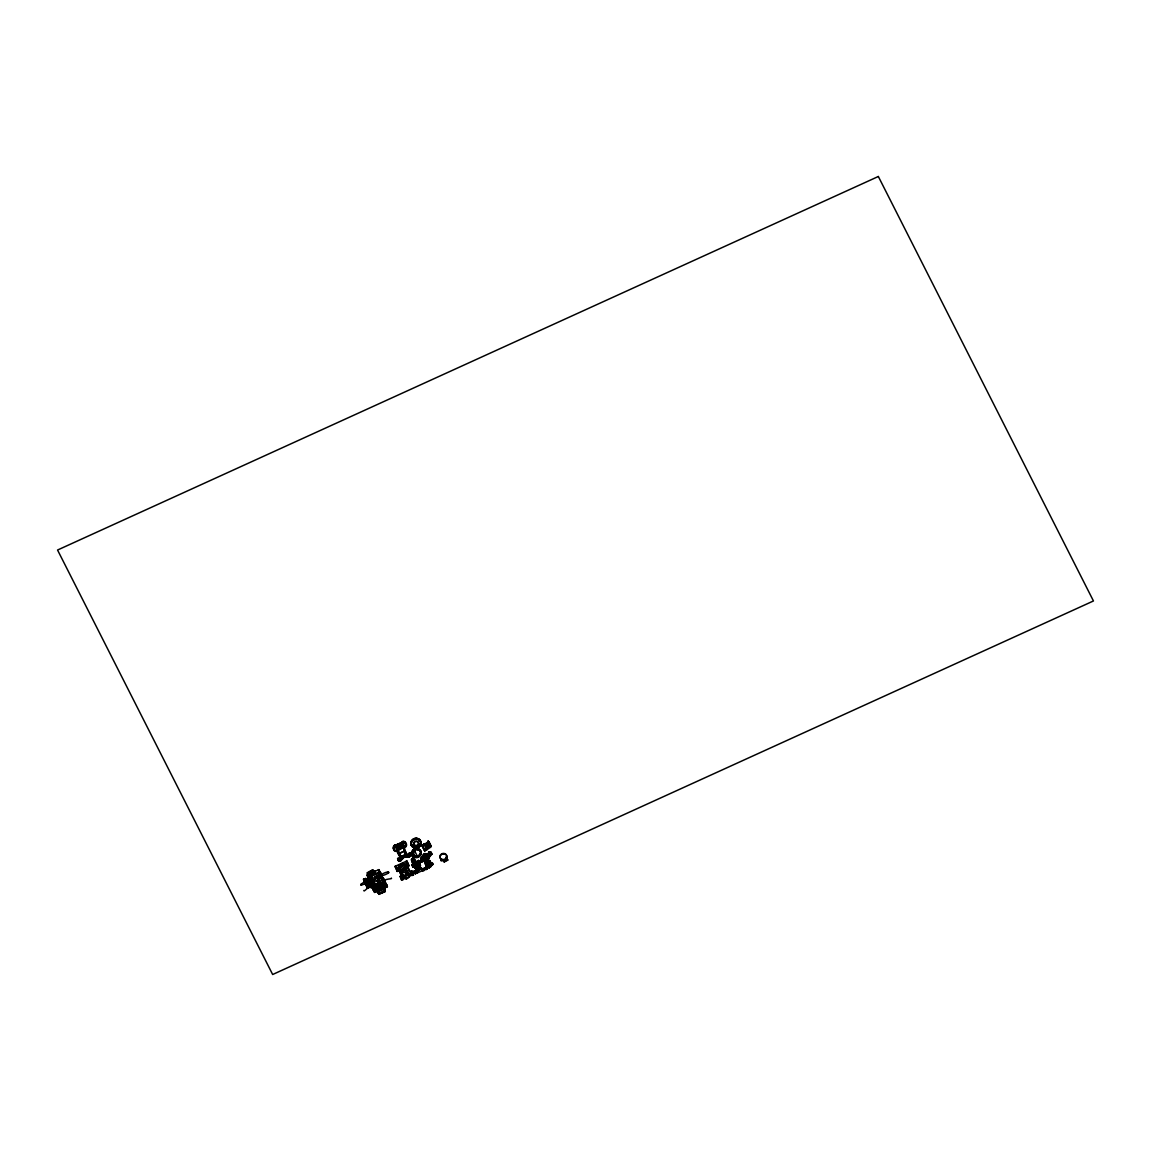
<?xml version="1.0" encoding="UTF-8"?>
<svg xmlns="http://www.w3.org/2000/svg" width="1151" height="1151" viewBox="0 0 1151 1151"><rect width="100%" height="100%" fill="white"/><g stroke="black" fill="none" stroke-linecap="round" stroke-linejoin="round"><path stroke-width="1.5" d="M403.584 868.458C406.317 867.293 403.713 872.314 402.289 869.509C401.512 867.221 406.677 867.696 404.548 869.883M426.618 856.876L423.381 858.214A12.488 11.006 -16 0 0 420.762 859.164L423.726 853.797L425.223 853.524L426.733 854.761M415.18 862.646L414.734 862.372M416.604 869.293L416.59 867.048L415.324 867.624L416.633 867.25M426.23 861.639L425.107 862.185L425.64 863.293L429.539 861.725L425.597 854.2L428.661 853.251L428.963 851.826L430.963 851.812L431.97 854.1L427.568 859.034M371.212 871.882C373.802 873.422 372.708 867.969 371.298 871.897M376.291 877.652C374.003 881.652 373.384 874.947 377.01 877.407C373.859 880.99 375.96 875.58 376.262 878.213M424.877 856.286L425.597 856.286M401.915 857.049L403.008 857.466M403.411 844.1L403.915 846.877L397.138 849.711L396.62 848.69L403.152 845.338M383.225 877.81L387.211 886.27C385.585 887.939 374.593 893.939 375.154 890.874M426.187 855.884L426.028 856.905M428.273 841.18L431.251 846.417L428.273 841.18L426.834 844.014L428.863 842.043L427.899 841.352L426.834 844.014M402.533 857.193L401.267 857.452A10.776 9.496 -16 0 1 401.57 857.97L401.541 857.869A10.776 9.496 -16 0 0 401.239 857.351M376.118 890.529C376.981 888.457 382.966 888.874 384.736 885.752M443.236 853.956L444.272 853.927M413.324 867.091L412.475 865.005L413.828 866.976L414.806 866.386L413.439 864.689L415.482 863.638L417.108 867.178L420.446 865.667L419.798 862.473L424.072 860.948L423.352 858.905A3.05 1.424 -26.9 0 1 421.439 861.121A3.05 1.424 -26.9 0 1 418.849 860.948L420.043 864.818L419.137 865.235M413.957 865.552L413.41 866.559L414.576 865.595L414.705 866.588M415.382 873.796L414.547 871.667L416.331 873.393C413.972 875.019 413.626 867.235 415.41 872.962M416.216 870.616L415.64 872.731L415.051 871.523L416.259 870.732M416.317 870.156L417.755 869.451L416.59 867.048M402.879 856.603L402.519 857.61L402.908 856.704M428.201 847.366L428.92 844.776L428.1 841.597C431.064 842.345 425.208 845.438 428.258 843.366M397.973 849.826C393.009 846.704 405.871 840.849 403.627 847.251M403.915 846.963L403.167 845.093A4.359 2.043 -26.9 0 0 403.425 844.431M396.318 848.201A4.359 2.043 -26.9 0 0 400.03 847.64C403.828 846.417 397.138 847.755 398.246 850.733L399.555 854.603M375.355 877.94L375.672 877.048M445.624 860.301L444.344 861.394L443.207 860.315M378.837 890.385L382.765 888.932M400.706 873.091L401.915 872.041L402.145 872.89M380.794 888.601C380.952 890.716 382.636 888.198 381.039 889.478M428.863 842.043L421.885 845.352L424.676 850.977L428.676 848.474A4.69 2.187 -26.9 0 0 431.107 846.604L429.107 841.856M372.78 888.011L372.349 886.831M445.092 860.703L443.322 860.43M375.154 884.342C373.053 883.277 376.032 878.86 372.435 881.004M375.442 877.393L376.837 877.436M375.427 878.774L375.499 877.925M378.636 882.227L377.715 881.493L378.06 882.227M400.965 866.199L402.001 866.401L400.908 866.89L401.037 865.84M402.462 868.717L403.023 870.113L402.275 869.422M402.908 869.883C405.166 870.012 403.339 867.063 403.008 869.509L402.649 868.53M401.325 872.904L402.39 872.861L401.124 873.077M405.857 873.494C404.174 870.185 407.598 874.113 406.317 873.523M412.231 851.395L411.842 853.164A4.705 4.144 -16 0 0 413.727 856.876L414.835 857.495A4.705 4.144 -16 0 0 420.878 854.747A4.705 4.144 -16 0 0 418.216 849.496L416.72 848.675L413.554 849.697L412.187 853.179A4.359 3.841 -16 0 0 413.928 856.617C417.986 859.121 422.244 853.999 420.532 850.603A4.705 4.144 -16 0 1 414.561 856.545L413.497 856.085A4.705 4.144 -16 0 1 411.612 852.373L411.9 851.294A4.705 4.144 -16 0 1 419.899 849.711L420.432 851.539M411.267 844.719C413.41 848.791 420.316 847.294 420.849 842.82A5.064 4.46 -16 0 0 418.835 838.834L416.403 838.129A5.064 4.46 -16 0 0 410.907 843.625C411.166 849.524 420.475 849.309 421.122 843.769A5.064 4.46 -16 0 0 419.108 839.784L416.676 839.093A5.064 4.46 -16 0 0 411.18 844.575M411.957 852.387A4.359 3.841 -16 0 0 413.698 855.826C416.561 857.596 421.05 855.207 420.532 851.697M431.625 864.099L429.251 867.681L431.625 864.099L426.474 866.89A3.05 1.424 -26.9 0 1 424.575 869.106A3.05 1.424 -26.9 0 1 421.985 868.933C421.741 868.214 415.943 869.048 420.244 866.343L417.338 866.372L414.979 867.897M424.402 861.077L424.158 858.876L425.971 858.517L426.014 860.358L419.856 862.718M421.496 869.652L421.122 867.883M365.586 878.947L364.464 880.055L364.033 879.278M365.514 882.385C363.284 878.616 368.061 888.514 365.831 884.745M366.838 886.299L367.658 887.335M365.572 884.213L367.601 888.255L363.615 879.191M369.154 886.212L369.5 887.378L369.327 886.558M367.414 888.097L369.428 886.989M366.076 879.609L365.788 878.342L369.298 886.486M381.254 875.091L380.852 874.343L381.197 875.307M385.01 882.817L383.499 883.306L385.038 886.342L381.082 889.191L374.19 890.658M403.929 868.516L403.411 869.552M371.284 885.162L371.572 884.356M371.658 884.673L371.37 885.479L370.377 883.392M427.352 844.057L428.373 846.345L430.963 846.114L428.92 844.776L430.963 846.114L428.373 846.345L430.661 846.474M427.424 842.604L428.704 845.107L430.992 846.258L428.1 846.517L426.791 843.856L427.899 841.352M409.957 852.877L410.475 856.344L409.224 856.919L408.72 855.164L410.288 854.258L409.957 852.877L408.979 853.308L409.382 854.733L410.36 854.287L400.548 857.74C391.685 844.546 405.598 858.07 398.03 859.898L399.469 857.912L400.793 860.761L399.08 861.351L398.117 860.243M371.557 885.853L371.845 884.299L371.644 886.141L367.083 887.493M369.788 882.227L370.564 883.436M371.946 887.479L371.543 884.673M376.981 875.882C382.88 873.724 375.068 875.681 377.456 878.242A2.59 2.288 -16 0 1 378.492 880.285L378.895 882.227A3.482 3.065 -16 0 0 379.269 881.508M381.83 875.062L381.556 875.695C382.621 879.134 382.391 873.48 381.657 876.012M406.936 869.235A3.841 3.381 -16 0 0 406.217 868.66L405.224 869.106L405.267 868.314M413.166 852.675L414.806 851.179L417.266 856.085L415.094 856.502M419.798 862.473L423.755 860.329M426.661 850.071L428.301 847.481L430.992 846.258M428.963 861.782L428.287 859.394L429.409 857.092L427.87 854.675L430.301 855.466L429.596 854.085M369.859 882.357L370.147 881.925M409.166 854.848L409.123 856.574L404.087 856.891L400.692 860.416L399.987 859.38M372.91 870.717L372.133 871.336M428.287 859.394L429.409 857.092M368.191 880.069L367.629 878.084L370.162 872.933L370.564 873.738M409.411 875.954L408.734 873.796C412.993 878.242 399.987 881.234 409.454 876.472M376.104 877.307L374.65 877.263L374.996 878.155M430.402 845.381L428.1 846.517L428.704 845.107M382.808 888.917L383.283 888.558M416.417 865.811L415.094 866.257L413.871 863.523L413.482 864.545M417.396 870.573L417.755 871.839L417.396 870.573L421.985 868.933M400.462 872.357L400.764 873.249M367.744 878.486L369.068 876.112M414.432 865.336L411.396 859.797L412.705 858.531L412.777 861.567M429.611 854.474L430.862 853.898M429.755 854.747L430.503 853.97M429.078 842.259L428.978 842.403A4.69 2.187 -26.9 0 1 426.546 844.273M374.435 877.364L374.895 878.4L374.622 877.177M378.348 882.213C380.506 880.975 375.643 879.738 377.341 882.054M412.461 852.186L415.828 849.553L420.144 850.531M402.591 872.99L402.49 871.94M405.152 872.703L407.627 872.962A3.841 3.381 -16 0 0 407.857 872.084M406.476 873.48L406.907 872.659M417.41 863.854C421.64 863.408 413.612 862.862 419.165 861.567M426.82 860.473C424.546 859.524 423.827 860.732 426.417 860.588M371.14 874.861L368.32 879.45L371.255 875.249M380.247 889.536L380.449 889.608M383.916 888.5L384.607 890.975L379.139 893.464L377.83 890.888M405.152 855.596L406.763 855.653L405.929 855.207M394.405 847.87L404.764 842.992M425.179 856.243L425.05 856.804M378.636 891.838L378.636 891.694A3.079 1.439 -26.9 0 1 379.686 890.241L382.261 888.615M394.102 846.417L394.836 845.409M398.577 848.949L398.059 847.841L402.692 845.726L402.001 846.604C406.375 843.165 391.354 850.028 397.958 850.143M374.579 888.025L377.657 886.644M413.166 864.933C409.943 866.386 414.216 861.466 413.856 866.228L412.691 864.07M413.267 867.207L412.475 865.005M382.276 886.241L382.621 886.932L378.118 888.975L375.097 889.162L381.441 884.428L376.751 874.746M427.021 849.237L428.301 847.481M372.881 875.537L373.701 874.487M396.52 847.021L402.649 844.071M429.251 867.681L433.078 864.286L432.517 863.178L431.409 863.682M430.014 863.005L429.899 863.077M420.503 861.408L418.647 861.581L422.086 860.689L422.849 859.394L422.086 860.689M415.971 871.624L416.935 873.12L429.179 867.537M422.331 870.66L423.913 869.94M425.496 869.221L427.079 868.501M373.413 890.37L378.032 888.097L381.945 888.184L385.225 885.392M422.863 855.567L420.59 858.588A12.488 11.006 -16 0 1 423.223 857.653C425.999 858.329 422.949 854.402 426.143 855.783M427.596 843.884L426.359 843.712M383.6 888.558L383.758 887.939M425.597 867.897L426.604 867.768L421.798 869.192L426.359 867.394C425.64 866.243 430.603 862.617 425.438 863.984L426.043 865.926L426.92 865.351M400.793 860.761L404.188 857.236L409.224 856.919M398.03 859.898L400.462 857.394L406.778 854.517L410.36 854.287M416.619 870.732C417.813 875.005 414.504 866.717 416.892 872.285M404.159 869.796L402.936 870.185M417.885 863.912L418.921 863.379M426.402 861.466L425.107 862.185M419.554 869.005L420.863 868.286L420.374 867.322L418.144 868.343M441.063 860.617L447.005 860.157L441.063 860.617L440.704 859.826M403.627 842L394.217 845.51A6.964 3.252 -26.9 0 0 394.534 849.711M398.26 848.316L402.692 845.726L404.332 848.373A6.964 3.252 -26.9 0 0 403.929 842.892L395.023 847.093A6.964 3.252 -26.9 0 0 396.548 851.467L403.771 847.352L406.879 854.862L404.792 850.733M395.527 844.762L394.174 846.546A6.273 2.935 -26.9 0 0 394.217 848.978M396.261 845.525L396.98 844.834A4.359 2.043 -26.9 0 1 399.929 843.266M428.963 842.633L427.294 844.215L427.841 842.647L429.107 842.46L427.294 844.215L428.445 843.194M382.564 888.845L381.542 888.946M427.827 843.712L427.294 844.215L428.043 843.539M428.805 842.82L427.294 844.215L428.632 843.007M432.517 863.178L430.014 864.933L430.704 867.02M443.595 860.286L445.25 860.344M373.514 889.881L375.226 889.263L374.766 888.356L377.096 886.486L381.6 884.428M404.289 869.58L404.318 869.019M369.744 871.94L371.528 870.99M403.987 848.042L403.325 847.222L406.145 854.243L400.606 856.761L397.872 849.711M371.902 870.789L372.823 870.717M384.434 889.939L384.29 889.723A3.079 1.439 -26.9 0 0 382.751 889.464L379.945 890.745A3.079 1.439 -26.9 0 0 378.88 892.183L379.139 893.464M409.986 854.589L410.475 856.344M382.995 885.637L384.549 884.414L377.168 886.759L385.686 883.234L385.067 882.659M426.92 848.848L426.374 849.769L428.028 847.553L424.676 850.977M406.001 878.501L404.246 875.839L408.317 873.969M417.827 848.848L419.914 849.74M375.097 878.055L374.895 877.12M377.657 881.537L378.665 881.954M403.454 870.487C400.476 873.724 408.404 871.954 404.634 870.127M426.445 861.869L425.237 862.459M419.899 868.545L419.338 869.494M403.109 846.1L403.598 845.51L404.102 846.546M376.607 890.183L375.068 887.148L373.384 888.04L374.881 891.881M372.363 886.903L371.715 886.443L371.255 887.594A4.69 2.187 -26.9 0 1 369.413 886.889L367.198 887.781M400.102 847.769L401.095 847.237M375.413 890.111L373.859 890.874L374.32 891.809L376.118 891.061L374.334 891.334M408.979 853.308L408.763 855.869M447.552 859.524L443.941 862.085L447.739 860.185L446.185 857.135L447.739 860.185M403.972 856.114C406.044 856.819 403.943 855.423 404.087 856.445M403.109 857.308L403.411 856.358L403.814 857.092M403.195 856.574L402.059 857.092M378.621 890.284L378.78 890.845A10.776 5.036 -26.9 0 0 378.722 890.514L378.808 890.615A10.776 5.036 -26.9 0 0 378.636 890.342M381.513 889.594L380.693 889.968M374.579 872.07L372.953 869.839L369.586 871.379A12.488 11.006 -16 0 1 367.155 872.731L371.974 873.753M402.087 841.942L403.123 841.309A6.964 3.252 -26.9 0 1 405.799 843.539M394.088 849.395A6.618 3.093 -26.9 0 1 394.635 845.827L404.26 842.014A6.618 3.093 -26.9 0 1 405.584 843.093M396.39 845.496L400.534 843.611M402.159 843.079L400.936 843.036M404.648 850.891L399.167 853.38L399.857 855.121M406.778 854.517L403.929 849.107L406.591 854.315L400.433 857.121L398.908 853.754L405.08 850.949M423.928 844.143L426.086 843.726M421.985 845.668L423.971 844.762M426.532 844.517L427.51 846.431M425.122 845.668L424.877 843.64M398.476 860.948L397.613 858.488L398.879 857.912M411.137 853.193C412.231 851.927 410.835 856.099 413.31 857.553L414.072 857.02L413.31 857.553M425.654 846.719C427.381 846.186 424.302 847.208 426.561 848.488L427.381 848.575L424.949 843.597M397.613 858.488L398.462 859.581L400.289 859.006M426.892 847.453L425.007 850.488L422.359 845.136M370.406 877.81L370.852 879.335L369.169 880.098L367.025 875.019L367.888 874.616L369.6 878.17L370.406 877.81L373.816 884.414L372.09 885.018L374.766 891.478M367.888 874.616L378.88 869.624L380.477 872.775L378.837 873.71L382.046 880.803M426.33 848.891L427.726 848.258L425.309 843.51L422.59 845.726M427.942 848.316L426.431 849.006L424 844.028M370.133 874.674L370.91 876.184L370.68 875.393L375.6 873.163L380.305 882.616L376.219 884.472L377.298 887.033M369.6 878.17L369.011 876.889L370.68 875.393M375.902 873.753L378.305 872.659L382.305 880.558L383.945 879.623L385.484 883.493L382.607 884.802L384.333 884.011M369.068 877.134L375.96 874.429L375.6 873.163M375.96 873.997L378.305 872.659M365.773 878.947L363.399 879.191L365.63 884.831M371.586 877.738L370.277 875.148L372.895 879.35L372.521 880.803L373.456 880.457L375.442 884.385L380.19 882.227M415.828 856.56L417.266 856.085M369.169 880.098L368.622 878.17L369.485 877.781M399.785 869.019C393.196 874.832 400.721 864.2 400.793 871.019L399.181 871.077L400.361 869.897L397.196 871.451L395.038 866.372L395.915 865.969L397.627 869.537L398.433 869.163L401.828 875.782L400.116 876.386L401.656 880.242L403.31 879.479L402.548 877.22L411.08 873.336L411.842 875.594L413.497 874.846L411.972 870.99L411.108 871.379L412.13 873.48L411.339 873.839M410.835 873.667L407.368 866.818L409.051 866.056L406.893 860.977L395.915 865.969M364.349 880.386L366.291 879.58L368.406 883.954L366.406 884.745M367.025 879.695L368.737 880.083L371.428 885.378L369.773 885.234L367.025 879.695L364.838 880.688L366.335 879.724M403.67 864.171L403.095 863.034L398.706 865.48M372.334 878.544L371.313 875.364M400.203 864.804L403.095 863.034M368.565 880.501L368.766 881.191L366.752 880.429L364.608 881.508L363.817 879.278M398.16 866.027L398.994 865.653M403.497 863.595L404.375 863.739M364.881 881.465L366.781 880.601L367.313 881.752L365.73 882.472M366.68 880.975L369.788 881.047M377.125 876.256L378.19 877.292L377.211 877.753M419.957 863.998L417.022 865.336L414.518 859.236L412.619 860.272L412.116 859.308M379.341 875.465L381.11 875.091M407.368 866.818L406.332 864.013L398.706 866.746L399.311 868.07M366.104 883.076C355.702 888.615 363.025 881.033 368.881 880.601L369.903 880.443L368.737 880.083L369.183 881.177M380.19 875.451C387.369 870.012 394.074 871.811 382.261 875.724M365.399 882.443L367.298 881.58L368.378 883.968M378.003 876.63L375.96 874.429M412.749 863.451L412.101 861.178L412.892 860.819L414.403 863.969L416.432 864.833L417.108 867.178M403.613 864.516L403.987 865.782L397.095 868.487L399.009 867.35M417.022 865.336L414.533 860.214L413.338 860.761L414.489 863.121L415.64 862.387L414.489 863.121M406.332 864.013L403.987 865.351L406.015 867.983M428.158 854.617L429.582 855.179L431.97 854.1L429.798 853.466L426.431 855.064L428.143 859.121M381.556 876.127L381.614 875.393M381.686 876.386L384.146 880.069L382.952 878.443M397.196 871.451L397.023 868.257M406.864 865.063L408.49 864.142M367.845 882.774L365.917 883.637L366.737 884.63M381.916 876.76L380.175 878.184M426.46 856.315C426.791 854.445 422.115 855.452 425.223 857.279M373.053 881.047L374.42 880.774M426.359 856.862L423.064 858.358A3.05 1.424 -26.9 0 1 421.165 860.574A3.05 1.424 -26.9 0 1 418.576 860.401L415.281 861.898L414.518 859.236M406.274 866.516L408.72 865.408L406.893 860.977M411.152 871.537L410.331 871.911L407.411 866.142L404.994 867.235L408.576 874.846M405.066 867.48L407.411 866.142M427.64 857.38L428.906 856.804L427.798 854.603M416.259 862.674L414.403 863.969M418.647 861.581L420.23 860.862M421.813 860.142L423.395 859.423M426.244 860.444L424.906 860.703L425.151 861.639L428.1 860.301L427.338 857.639L429.309 856.732M424.144 861.193L423.928 859.409M366.838 885.781L368.637 884.759L369.442 886.774L369.068 885.292M366.939 885.939L368.838 885.076L368.248 883.795L366.665 884.515L367.183 885.68M400.634 870.444L399.455 871.624M368.996 885.248L369.773 885.234M400.088 871.091L400.922 870.717L399.483 867.983M368.953 885.579L367.37 886.299L367.744 887.277M412.936 865.566L412.691 865.811M369.514 886.212L371.01 885.752M383.7 879.119L384.002 879.508M367.298 886.903L371.888 885.651L369.816 881.378M413.655 865.552L414.576 865.624M419.64 863.236L417.712 863.811M400.793 871.019L402.562 872.228M367.629 887.464L369.241 886.615M416.187 865.005L414.892 865.48L415.324 866.3M372.248 886.702L371.456 885.91M367.601 888.255L369.543 887.234M363.831 890.457C363.615 893.047 368.521 885.392 371.888 886.759M383.197 881.608C384.535 878.357 393.311 879.278 391.311 878.084M400.649 872.185L401.483 871.811L403.828 877.004L402.246 872.904M372.766 887.896L371.787 886.917L373.658 890.514L375.298 889.867M383.815 884.241C384.822 878.99 371.787 884.975 375.284 888.126M426.474 866.89L425.079 863.293L429.884 860.66L431.251 863.523M431.237 863.495L429.625 860.919L428.345 861.495L429.496 863.869L431.136 863.121L431.524 864.084L431.136 863.121M372.09 885.018L373.082 886.961L374.78 886.356M375.025 887.622L377.053 886.702L376.65 885.335L381.139 883.292L382.722 887.824M383.312 882.486L384.923 881.565L385.484 883.493M372.507 887.579L372.147 887.277M415.123 868.171L416.691 867.451M382.305 884.27L384.031 883.479L384.995 885.464M373.341 888.845L375.068 887.148M374.766 888.356L381.945 885.119L382.391 886.126M425.87 865.494L427.769 864.991L428.589 866.156M374.766 888.86L373.183 889.579L373.715 890.586M403.469 875.738L408.202 873.58M415.899 870.199L415.079 871.465M376.564 888.514L380.535 886.716M386.463 884.385L384.664 884.817L384.851 886.155L387.124 885.666M375.269 889.32L373.629 890.111L373.989 891.032M384.995 884.932L374.981 888.773M401.656 880.242L401.095 878.314L402.548 877.22M406.001 878.99L404.677 876.688L409.166 874.645M412.13 873.48L412.95 872.933M415.18 872.17L416.935 871.379L417.166 872.17M416.95 871.624L417.741 871.264M431.97 864.789L433.078 864.286M385.441 886.342L387.067 885.551L387.427 886.745L385.815 887.435L387.268 886.443M417.856 871.652L416.547 872.314L416.878 873.12M385.47 886.745L387.081 885.81L384.765 882.731M376.248 888.241L377.47 890.471L382.434 888.385M385.499 886.802L387.096 886.097L386.664 885.277M405.066 878.055L403.31 879.479M409.555 876.012L411.583 875.091L411.08 873.336M382.52 888.428L374.579 891.291L378.075 891.176L378.981 894.356L385.312 891.478L383.643 887.666M387.225 886.328L385.671 887.119M422.618 871.206L424.201 870.487M425.769 869.768L427.352 869.048M376.564 887.968L378.823 894.025L385.312 891.478M428.057 846.359L430.028 845.553M399.541 861.322L399.138 859.524M375.902 891.205L374.32 891.68L373.931 890.529M411.295 844.82L411.497 844.561A4.791 4.216 -16 0 0 419.439 845.222A4.791 4.216 -16 0 0 417.194 838.475A4.791 4.216 -16 0 0 411.166 843.568L411.54 845.683M403.167 868.386L403.109 869.408M429.668 852.172L430.589 852.33M416.029 870.99L415.799 870.199M427.208 865.437L428.244 866.142L426.345 863.567M415.094 872.99L416.202 872.429L415.669 871.624M402.016 841.798L403.958 841.928M371.212 873.523L367.212 873.336A12.488 11.006 -16 0 0 368.967 872.444M428.373 846.345L430.819 846.287M413.022 867.322L412.619 866.458M402.102 869.451L403.541 870.257M377.47 890.471L378.808 893.809M406.375 873.71L405.023 872.573M378.219 882.141L377.341 881.076L379.499 881.206A3.841 3.381 -16 0 0 379.729 880.328M417.065 872.012L414.864 867.494M407.627 872.962L406.893 872.386L407.051 873.264M370.493 883.608L371.269 884.112M396.836 848.273L397.728 849.87M402.49 869.854L403.253 870.242L402.346 869.652M431.006 854.171L429.855 854.056M372.521 870.99L374.305 871.149M368.967 880.601L370.277 881.925M369.054 880.918L369.903 881.206M373.255 870.947L374.996 871.537L372.305 870.055L372.579 871.019M430.301 855.466L429.452 854.905M400.922 873.177L400.677 872.947M401.167 873.537L400.059 871.178M379.873 877.609L381.096 878.098A6.618 5.827 -16 0 1 383.297 880.285M414.259 863.696L416.432 864.833M374.665 878.645L374.075 877.825M376.924 878.817C379.413 880.055 374.794 882.63 374.708 880.055M416.734 873.091L415.482 870.962M400.908 873.422L400.419 872.458M413.871 863.523L412.044 862.056L411.914 858.891M365.615 878.558L365.673 879.335M373.37 871.35L374.334 872.3M426.33 854.589L426.388 854.646A1.985 1.755 -16 0 0 423.079 855.725M416.576 871.062L417.151 871.782M402.346 869.019L402.908 869.753M404.62 851.395L406.145 854.243M373.5 883.162L372.91 882.141L373.255 882.817M367.198 886.932L367.802 887.867L367.572 886.932M360.824 884.285L361.256 885.205M378.636 891.723L379.096 892.917A3.079 1.439 -26.9 0 0 382.103 892.73A3.079 1.439 -26.9 0 0 384.506 890.457L384.492 890.183M400.275 859.61L399.929 858.301M384.06 880.601L384.448 881.407M385.01 882.098L383.945 880.443L384.348 881.191M365.831 878.788L366.406 879.968M364.335 879.709L364.752 880.457M366.594 885.421L364.507 881.421L364.838 882.529M399.066 868.027L399.613 869.091M376.377 887.709L378.823 894.025L377.816 890.5L379.053 892.859M400.548 857.74L397.714 852.057L400.433 857.121M368.852 880.745L368.895 881.177M366.248 879.522L366.781 880.601M365.946 879.738L366.838 881.522M364.738 880.414L365.212 881.349M366.406 885.479L366.939 886.587M397.714 852.057L400.462 857.394M428.1 841.597L429.942 845.251M428.963 851.826L429.798 853.466M421.885 845.352L424.575 850.661M427.582 857.178L426.532 855.179M425.597 854.2L427.338 857.639M427.409 861.782L429.265 865.624M423.064 858.358L423.654 859.524M422.115 869.811L421.698 868.386A3.05 1.424 -26.9 0 0 424.287 868.559L424.575 869.106M418.576 860.401L419.338 861.667M419.914 864.545L420.446 865.667M412.936 852.704L414.792 856.358M414.835 856.517L413.123 852.517M417.338 866.372L419.194 870.199M403.08 841.323L403.886 842.892M411.396 859.797L412.101 861.178M415.324 867.624L416.432 869.825M414.159 866.228L413.31 863.782M412.849 867.25L411.785 864.487L412.044 865.264M415.453 872.055L414.892 870.616L415.065 871.624M413.497 874.846L411.972 870.99M407.627 864.53L406.03 861.365L407.67 864.689M411.108 871.379L412.087 873.321M406.404 864.257L407.483 866.386M396.98 847.251L396.376 845.942L396.894 847.409M394.52 845.222L395.311 846.791M394.635 845.827L395.138 846.819M407.814 873.35L404.764 866.099L405.742 866.588M405.08 868.76L405.483 869.595A2.59 2.288 -16 0 1 406.519 871.638L407.008 872.789M404.246 875.839L404.677 876.688M399.325 866.717L400.591 869.206M401.641 876.17L398.433 869.163M400.98 875.983L402.016 878.084M395.038 866.372L396.649 869.537M400.116 876.386L401.095 878.314M382.161 876.17L380.334 872.213L381.024 874.702L380.693 874.041M380.923 874.271L382.391 877.177M384.448 881.321L386.391 884.745M378.06 870.17L379.614 873.177M384.808 885.45L384.333 884.515L385.916 883.795L386.146 884.587M382.492 884.4L383.513 887.464M382.779 885.939L383.47 887.306M381.067 883.695L382.046 885.45M383.384 888.212L384.981 891.003L383.974 887.694L385.139 891.147L384.405 888.299L386.923 885.68L384.103 887.709L385.139 891.147M381.197 886.658L381.887 888.025M381.945 888.759L382.333 889.565M379.988 889.651L380.305 890.486M376.219 884.472L376.65 885.335M377.096 886.486L378.118 888.975M376.938 890.097L378.981 894.356M370.852 879.335L374.32 886.184M375.183 887.55L376.42 890.068M371.672 881.997L373.946 886.572M373.917 887.666L376.276 891.809L374.521 892.198M367.025 875.019L368.622 878.17M369.903 880.443L371.989 884.774M367.629 878.084L373.73 890.169M406.879 854.862L404.087 849.366M365.773 882.918L365.27 881.508M365.932 884.529L366.464 885.68M399.124 868.228L399.699 869.437M381.787 875.393L381.312 874.515L383.571 879.94A6.964 6.143 -16 0 0 381.254 877.666M365.73 882.371L366.248 883.493M365.414 883.493L365.946 884.63M369.011 876.889L369.399 877.753M373.629 885.766L373.14 884.687L373.758 886.011M364.925 882.371L365.299 883.637M427.194 848.201L426.834 847.366L426.561 848.488M400.606 856.761L399.167 853.38A3.079 2.719 -16 0 0 399.296 854.157M372.564 887.363L372.751 887.723A6.273 5.525 -16 0 0 373.917 888.63M364.493 881.321L365.054 883.062M368.766 884.961L369.198 886.04M367.054 885.479L367.514 886.587M397.613 850.172L398.908 853.754M440.847 860.301L440.718 859.941M388.721 872.717L388.261 871.782M365.5 879.004L365.874 879.968M365.385 878.788L365.63 879.522M363.917 879.724L364.176 880.472M420.748 843.208L421.021 844.158M425.726 860.531L426.201 862.2M420.633 843.942L420.82 844.935M424.762 860.732L425.64 863.293M426.143 865.595L426.589 867.106M426.604 867.768L426.201 866.343A3.05 1.424 -26.9 0 1 424.287 868.559M419.914 845.05L420.187 845.999M419.007 845.956L419.281 846.906M420.503 850.56L420.734 851.366M420.216 850.747L420.748 852.488M416.403 838.129L416.676 839.093M419.626 849.913L419.856 850.718M420.547 852.704L420.777 853.495M420.288 853.697L420.518 854.502M418.806 849.265L419.036 850.057M417.885 846.632L418.158 847.582M419.741 854.617L419.971 855.409M416.633 847.035L416.907 847.985M418.964 855.394L419.194 856.186M422.834 869.149L421.87 869.437L421.381 867.768M416.72 848.675L416.95 849.467M418 855.984L418.23 856.776M415.324 847.136L415.597 848.086M415.597 848.762L415.828 849.553M418.892 861.696L419.381 863.365M419.885 865.653L420.676 867.854L419.007 869.552M414.043 846.935L414.317 847.884M416.921 856.33L417.137 857.121M414.518 849.107L414.748 849.898M414.806 851.179L413.425 851.812M419.324 866.761L419.942 868.703M412.892 846.445L413.166 847.395M415.784 856.416L416.015 857.207M413.554 849.697L413.785 850.488M411.957 845.683L412.231 846.647M411.857 845.496L411.18 843.611L411.741 845.409A4.791 4.216 -16 0 0 419.669 846.014A4.791 4.216 -16 0 0 417.425 839.266A4.791 4.216 -16 0 0 411.396 844.359M414.691 856.243L414.921 857.035M412.777 850.474L413.008 851.265M414.533 860.214L413.382 860.948L412.705 858.531M410.303 853.567L410.806 855.322M412.734 864.89L412.964 865.681M414.792 871.739L414.418 870.875L414.418 871.724M414.979 872.918L415.209 873.724M414.159 870.962L414.317 871.954M403.771 847.352L404.116 848.532M405.195 852.503L405.339 852.949A3.079 2.719 -16 0 1 405.368 853.668M404.476 855.337L404.706 854.733A3.079 2.719 -16 0 0 405.094 854.085M402.447 856.258L401.9 855.999A3.079 2.719 -16 0 1 401.138 855.884M399.339 854.287L399.239 853.927A3.079 2.719 -16 0 1 399.196 853.15M396.433 847.28L397.124 849.668M401.483 871.811L401.843 873.077M400.922 870.717L401.282 871.983M386.247 884.097L386.808 885.997M386.362 884.328L386.592 885.594M385.556 886.443L385.844 887.464M384.06 881.968L383.125 880.184M379.269 876.861A3.05 2.69 -16 0 1 382.017 877.882L382.103 878.199A3.05 2.69 -16 0 1 381.945 879.882M383.053 881.968L383.556 883.738M378.88 869.624L379.283 871.048M381.485 886.601L381.945 888.184M377.686 875.997L377.988 877.062M378.492 880.285L378.607 880.673A2.59 2.288 -16 0 0 378.593 880.083M374.665 870.875L374.938 871.839M371.039 870.631L371.313 871.595M373.456 880.457L373.816 881.724M372.607 879.091L373.269 880.616L370.996 879.148M371.471 876.63L371.759 877.652M373.082 886.961L373.629 888.874M374.291 891.406L374.694 892.529M372.305 879.94A3.05 2.69 -16 0 0 371.183 882.803L371.269 883.119A3.05 2.69 -16 0 0 373.37 884.155M374.348 871.005L374.406 871.465A1.985 1.755 -16 0 1 373.413 873.048M384.247 889.68L384.247 889.953A3.079 1.439 -26.9 0 1 381.844 892.226A3.079 1.439 -26.9 0 1 378.837 892.413M407.727 870.803A3.841 3.381 -16 0 1 407.512 872.573M373.6 883.839A3.05 2.69 -16 0 1 371.183 882.803M371.269 883.119A3.05 2.69 -16 0 1 371.73 880.918M382.017 877.882A3.05 2.69 -16 0 1 381.556 880.083M380.319 877.191A3.05 2.69 -16 0 1 382.103 878.199M378.909 877.868A3.841 3.381 -16 0 1 379.427 878.601M373.356 882.688A3.482 3.065 -16 0 1 372.895 882.026M412.173 852.244A4.705 4.144 -16 0 1 418.216 849.496M373.658 889.248A6.964 6.143 -16 0 1 372.32 888.241M373.802 888.788A6.618 5.827 -16 0 1 372.536 887.838M401.21 856.171A3.079 2.719 -16 0 1 400.519 855.869M405.267 852.661A3.079 2.719 -16 0 1 405.281 853.38M405.612 843.424A6.618 3.093 -26.9 0 1 405.799 845.942M395.44 850.819A6.618 3.093 -26.9 0 1 394.059 848.862M401.771 847.827A6.273 2.935 -26.9 0 1 400.332 848.589M404.792 842.489A6.273 2.935 -26.9 0 1 405.195 843.151M372.42 873.336A1.985 1.755 -16 0 1 371.039 872.904M443.84 853.855L442.934 853.927A3.482 3.065 -16 0 0 440.042 857.639L440.761 859.063A3.482 3.065 -16 0 0 445.624 859.236L446.674 857.883A3.482 3.065 -16 0 0 444.718 853.999L443.84 853.855M430.33 861.552L430.258 862.329L430.33 861.552M372.233 878.04L370.953 878.889L372.233 878.04M400.26 869.393L398.98 870.257L400.26 869.393M878.342 176.491L57.55 550.034L272.658 974.509L1093.45 600.966L878.342 176.491M413.612 866.185L413.77 866.991L413.569 866.199M382.938 887.22L382.578 885.939L382.909 887.191M442.07 859.437A3.482 3.065 -16 0 0 446.732 855.797A3.482 3.065 -16 0 0 441.164 854.2A3.482 3.065 -16 0 0 442.07 859.437M415.266 845.668A2.446 2.144 -16 0 0 418.532 843.107A2.446 2.144 -16 0 0 414.619 841.985A2.446 2.144 -16 0 0 415.266 845.668M415.209 845.51A2.446 2.144 -16 0 0 418.475 842.949A2.446 2.144 -16 0 0 414.576 841.827A2.446 2.144 -16 0 0 415.209 845.51"/></g></svg>
